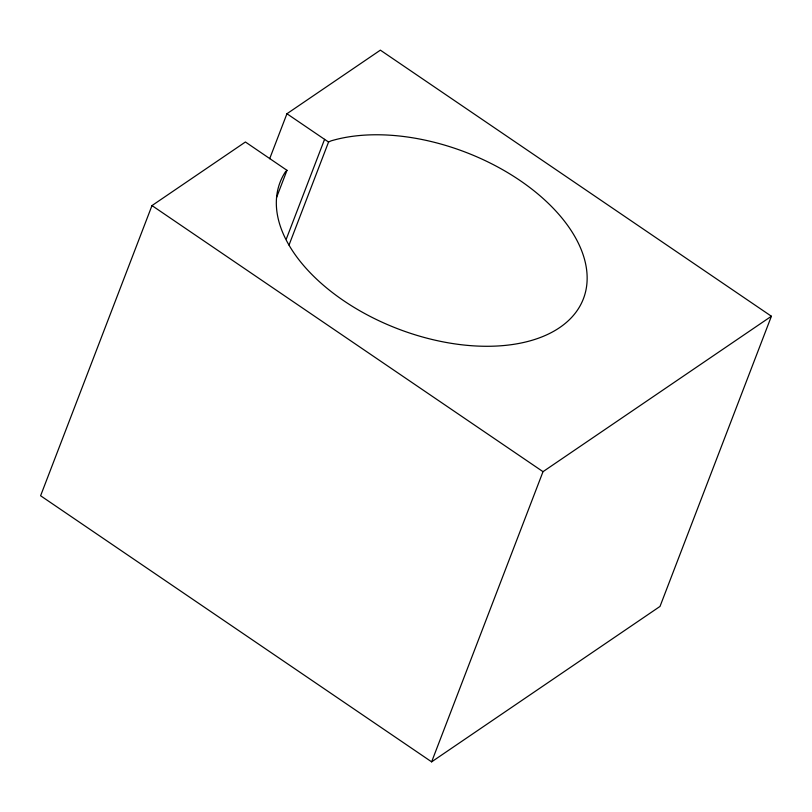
<?xml version="1.0" encoding="UTF-8"?>
<svg xmlns="http://www.w3.org/2000/svg" width="812" height="812" viewBox="0 0 812 812"><rect width="100%" height="100%" fill="white"/><g stroke="black" fill="none" stroke-linecap="round" stroke-linejoin="round"><path stroke-width="1.22" d="M276.527 197.57L286.981 170.327L245.417 141.998L151.986 205.578L40.6 495.756L431.629 761.849L660.014 606.422L771.4 316.244L380.371 50.151L286.94 113.741L269.665 158.746M286.382 238.829L324.567 139.339L286.94 113.741M289.021 245.062L328.566 142.019L331.002 140.892A162.461 94.568 21 0 1 577.393 241.265A162.461 94.568 21 0 1 432.826 339.649A162.461 94.568 21 0 1 285.327 171.982L286.981 170.327M431.629 761.849L543.015 471.67L771.4 316.244M324.567 139.339L328.566 142.019M151.986 205.578L543.015 471.67"/></g></svg>
